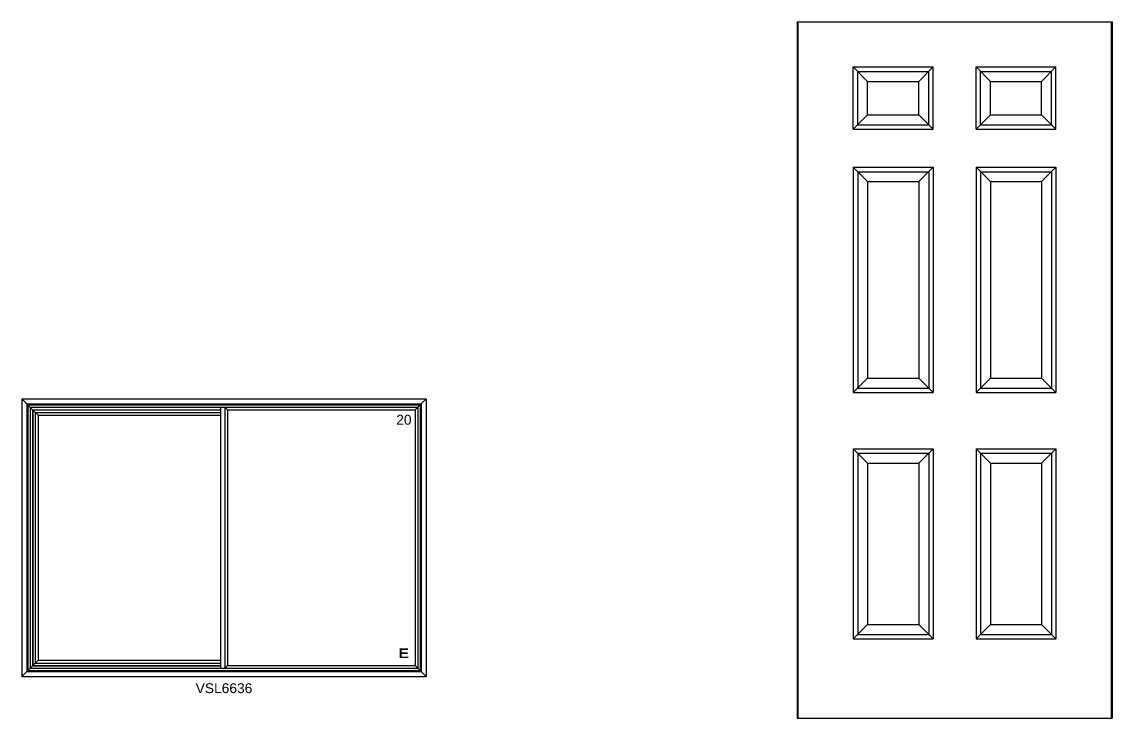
# Model space of a CAD drawing. Header units: inches. Extents: x -3905 to 10892, y 1064 to 9590.
# Drawn here: x 4819.9 to 5067.3, y 3531.7 to 3689.7 of the extents above; entities that cross this region are included whole.
import ezdxf

# ---------------------------------------------------------------- set-up
doc = ezdxf.new("R2010")
doc.units = ezdxf.units.IN
doc.header["$MEASUREMENT"] = 0
doc.layers.add('AM_0', color=7, linetype='Continuous', lineweight=30)
doc.styles.add('Arial', font='arial.ttf')
doc.styles.add('ARIALBOLD', font='')
doc.styles.get('ARIALBOLD').set_extended_font_data('Arial Black')

msp = doc.modelspace()

# ---------------------------------------------------------------- linework, layer by layer
for p, q in [((4995.81948, 3689.67328), (5067.31948, 3689.67328)), ((4995.81948, 3689.67328), (4995.81948, 3531.67328)), ((4995.96948, 3689.67328), (4995.96948, 3531.67328)), ((5067.16948, 3531.67328), (5067.16948, 3689.67328)), ((5067.31948, 3689.67328), (5067.31948, 3531.67328)), ((5008.56948, 3679.42328), (5026.69448, 3679.42328)), ((5008.56948, 3665.29928), (5008.56948, 3679.42328)), ((5011.83148, 3676.16128), (5008.56948, 3679.42328)), ((5023.43248, 3676.16128), (5026.69448, 3679.42328)), ((5026.69448, 3665.29928), (5026.69448, 3679.42328)), ((5036.44448, 3679.42328), (5054.56948, 3679.42328)), ((5036.44448, 3679.42328), (5054.56948, 3679.42328)), ((5036.44448, 3665.29928), (5036.44448, 3679.42328)), ((5036.44448, 3665.29928), (5036.44448, 3679.42328)), ((5039.70648, 3676.16128), (5036.44448, 3679.42328)), ((5051.30748, 3676.16128), (5054.56948, 3679.42328)), ((5054.56948, 3665.29928), (5054.56948, 3679.42328)), ((5054.56948, 3665.29928), (5054.56948, 3679.42328)), ((5009.58148, 3678.41128), (5025.68248, 3678.41128)), ((5009.58148, 3666.31128), (5009.58148, 3678.41128)), ((5025.68248, 3666.31128), (5025.68248, 3678.41128)), ((5037.45648, 3678.41128), (5053.55748, 3678.41128)), ((5037.45648, 3666.31128), (5037.45648, 3678.41128)), ((5053.55748, 3666.31128), (5053.55748, 3678.41128)), ((5011.83148, 3676.16128), (5023.43248, 3676.16128)), ((5011.83148, 3668.56128), (5011.83148, 3676.16128)), ((5023.43248, 3668.56128), (5023.43248, 3676.16128)), ((5039.70648, 3676.16128), (5051.30748, 3676.16128)), ((5039.70648, 3668.56128), (5039.70648, 3676.16128)), ((5051.30748, 3668.56128), (5051.30748, 3676.16128)), ((5011.83148, 3668.56128), (5008.56948, 3665.29928)), ((5011.83148, 3668.56128), (5023.43248, 3668.56128)), ((5026.69448, 3665.29928), (5023.43248, 3668.56128)), ((5039.70648, 3668.56128), (5036.44448, 3665.29928)), ((5039.70648, 3668.56128), (5051.30748, 3668.56128)), ((5054.56948, 3665.29928), (5051.30748, 3668.56128)), ((5008.56948, 3665.29928), (5026.69448, 3665.29928)), ((5009.58148, 3666.31128), (5025.68248, 3666.31128)), ((5036.44448, 3665.29928), (5054.56948, 3665.29928)), ((5036.44448, 3665.29928), (5054.56948, 3665.29928)), ((5037.45648, 3666.31128), (5053.55748, 3666.31128)), ((5008.56948, 3656.67328), (5026.69448, 3656.67328)), ((5008.56948, 3656.67328), (5008.56948, 3605.54828)), ((5008.56948, 3656.67328), (5011.83148, 3653.41128)), ((5026.69448, 3656.67328), (5023.43248, 3653.41128)), ((5026.69448, 3656.67328), (5026.69448, 3605.54828)), ((5036.44448, 3656.67328), (5054.56948, 3656.67328)), ((5036.44448, 3656.67328), (5036.44448, 3605.54828)), ((5036.44448, 3656.67328), (5039.70648, 3653.41128)), ((5054.56948, 3656.67328), (5051.30748, 3653.41128)), ((5054.56948, 3656.67328), (5054.56948, 3605.54828)), ((5009.58148, 3655.66128), (5025.68248, 3655.66128)), ((5009.58148, 3655.66128), (5009.58148, 3606.56028)), ((5025.68248, 3655.66128), (5025.68248, 3606.56028)), ((5037.45648, 3655.66128), (5053.55748, 3655.66128)), ((5037.45648, 3655.66128), (5037.45648, 3606.56028)), ((5053.55748, 3655.66128), (5053.55748, 3606.56028)), ((5011.83148, 3653.41128), (5023.43248, 3653.41128)), ((5011.83148, 3653.41128), (5011.83148, 3608.81028)), ((5023.43248, 3653.41128), (5023.43248, 3608.81028)), ((5039.70648, 3653.41128), (5051.30748, 3653.41128)), ((5039.70648, 3653.41128), (5039.70648, 3608.81028)), ((5051.30748, 3653.41128), (5051.30748, 3608.81028)), ((5008.56948, 3605.54828), (5011.83148, 3608.81028)), ((5011.83148, 3608.81028), (5023.43248, 3608.81028)), ((5026.69448, 3605.54828), (5023.43248, 3608.81028)), ((5036.44448, 3605.54828), (5039.70648, 3608.81028)), ((5039.70648, 3608.81028), (5051.30748, 3608.81028)), ((5054.56948, 3605.54828), (5051.30748, 3608.81028)), ((5008.56948, 3605.54828), (5026.69448, 3605.54828)), ((5009.58148, 3606.56028), (5025.68248, 3606.56028)), ((5036.44448, 3605.54828), (5054.56948, 3605.54828)), ((5037.45648, 3606.56028), (5053.55748, 3606.56028)), ((4819.92563, 3604.114), (4819.92563, 3541.11945)), ((4819.92563, 3604.114), (4911.67563, 3604.114)), ((4819.92563, 3604.114), (4822.98863, 3601.051)), ((4821.05063, 3602.989), (4821.05063, 3542.24445)), ((4821.05063, 3602.989), (4910.55063, 3602.989)), ((4821.11561, 3602.92402), (4821.11561, 3542.30943)), ((4821.11561, 3602.92402), (4910.48565, 3602.92402)), ((4821.14563, 3602.894), (4821.14563, 3542.33945)), ((4821.14563, 3602.894), (4910.45563, 3602.894)), ((4821.27563, 3602.764), (4821.27563, 3542.46945)), ((4821.27563, 3602.764), (4910.32563, 3602.764)), ((4821.80063, 3602.239), (4821.80063, 3542.99445)), ((4821.80063, 3602.239), (4909.80063, 3602.239)), ((4864.97063, 3602.239), (4864.97063, 3542.99445)), ((4866.00563, 3602.239), (4866.00563, 3542.99445)), ((4866.63063, 3601.61271), (4866.00563, 3602.239)), ((4909.17517, 3601.61271), (4909.80063, 3602.239)), ((4911.67563, 3604.114), (4909.80063, 3602.239)), ((4909.80063, 3602.239), (4909.80063, 3542.99445)), ((4910.32563, 3602.764), (4910.32563, 3542.46945)), ((4910.45563, 3602.894), (4910.45563, 3542.33945)), ((4910.48565, 3602.92402), (4910.48565, 3542.30943)), ((4910.55063, 3602.989), (4910.55063, 3542.24445)), ((4911.67563, 3604.114), (4911.67563, 3541.11945)), ((4822.37563, 3601.664), (4822.37563, 3543.56945)), ((4822.37563, 3601.664), (4864.97063, 3601.664)), ((4822.42563, 3601.614), (4822.42563, 3543.61945)), ((4822.42563, 3601.614), (4864.97063, 3601.614)), ((4822.98863, 3601.051), (4822.98863, 3544.18245)), ((4822.98863, 3601.051), (4823.61363, 3600.42471)), ((4822.98863, 3601.051), (4864.97063, 3601.051)), ((4823.61363, 3600.42471), (4864.97063, 3600.42471)), ((4823.61409, 3600.42471), (4823.61409, 3544.80896)), ((4866.63063, 3601.61271), (4866.63063, 3543.62075)), ((4866.63063, 3601.61271), (4909.17517, 3601.61271)), ((4909.17517, 3601.61271), (4909.17517, 3543.62075)), ((5008.56948, 3592.79828), (5026.69448, 3592.79828)), ((5008.56948, 3592.79828), (5008.56948, 3549.67328)), ((5008.56948, 3592.79828), (5011.83148, 3589.53628)), ((5026.69448, 3592.79828), (5023.43248, 3589.53628)), ((5026.69448, 3592.79828), (5026.69448, 3549.67328)), ((5036.44448, 3592.79828), (5054.56948, 3592.79828)), ((5036.44448, 3592.79828), (5036.44448, 3549.67328)), ((5036.44448, 3592.79828), (5039.70648, 3589.53628)), ((5054.56948, 3592.79828), (5051.30748, 3589.53628)), ((5054.56948, 3592.79828), (5054.56948, 3549.67328)), ((5009.58148, 3591.78628), (5025.68248, 3591.78628)), ((5009.58148, 3591.78628), (5009.58148, 3550.68528)), ((5025.68248, 3591.78628), (5025.68248, 3550.68528)), ((5037.45648, 3591.78628), (5053.55748, 3591.78628)), ((5037.45648, 3591.78628), (5037.45648, 3550.68528)), ((5053.55748, 3591.78628), (5053.55748, 3550.68528)), ((5011.83148, 3589.53628), (5023.43248, 3589.53628)), ((5011.83148, 3589.53628), (5011.83148, 3552.93528)), ((5023.43248, 3589.53628), (5023.43248, 3552.93528)), ((5039.70648, 3589.53628), (5051.30748, 3589.53628)), ((5039.70648, 3589.53628), (5039.70648, 3552.93528)), ((5051.30748, 3589.53628), (5051.30748, 3552.93528)), ((5008.56948, 3549.67328), (5011.83148, 3552.93528)), ((5011.83148, 3552.93528), (5023.43248, 3552.93528)), ((5026.69448, 3549.67328), (5023.43248, 3552.93528)), ((5036.44448, 3549.67328), (5039.70648, 3552.93528)), ((5039.70648, 3552.93528), (5051.30748, 3552.93528)), ((5054.56948, 3549.67328), (5051.30748, 3552.93528)), ((5009.58148, 3550.68528), (5025.68248, 3550.68528)), ((5037.45648, 3550.68528), (5053.55748, 3550.68528)), ((5008.56948, 3549.67328), (5026.69448, 3549.67328)), ((5036.44448, 3549.67328), (5054.56948, 3549.67328)), ((4819.92563, 3541.11945), (4822.98863, 3544.18245)), ((4821.80063, 3542.99445), (4909.80063, 3542.99445)), ((4822.37584, 3543.56966), (4864.97063, 3543.56966)), ((4822.42584, 3543.61966), (4864.97063, 3543.61966)), ((4823.61409, 3544.80896), (4822.98863, 3544.18245)), ((4822.98884, 3544.18266), (4864.97063, 3544.18266)), ((4823.61409, 3544.80896), (4864.97063, 3544.80896)), ((4866.63063, 3543.62075), (4866.00563, 3542.99445)), ((4866.63063, 3543.62075), (4909.17517, 3543.62075)), ((4909.17517, 3543.62075), (4909.80063, 3542.99445)), ((4911.67563, 3541.11945), (4909.80063, 3542.99445)), ((4819.92563, 3541.11945), (4911.67563, 3541.11945)), ((4821.05063, 3542.24445), (4910.55063, 3542.24445)), ((4821.11561, 3542.30943), (4910.48565, 3542.30943)), ((4821.14563, 3542.33945), (4910.45563, 3542.33945)), ((4821.27563, 3542.46945), (4910.32563, 3542.46945)), ((4995.81948, 3531.67328), (5067.31948, 3531.67328))]:
    msp.add_line(p, q)

# ---------------------------------------------------------------- texts
at = {"layer": 'AM_0', "style": 'ARIALBOLD'}
msp.add_text('E', height=2.254, dxfattribs=at).set_placement((4905.38369, 3545.29358))
at = {"layer": 'AM_0', "char_height": 2.237017, "width": 22.7048324, "attachment_point": 5, "style": 'Arial'}
for s, insert in [('20', (4906.61656, 3599.37182)), ('VSL6636', (4865.8047, 3538.46279))]:
    msp.add_mtext(s, dxfattribs=dict(at, insert=insert))

doc.saveas('drawing.dxf')
